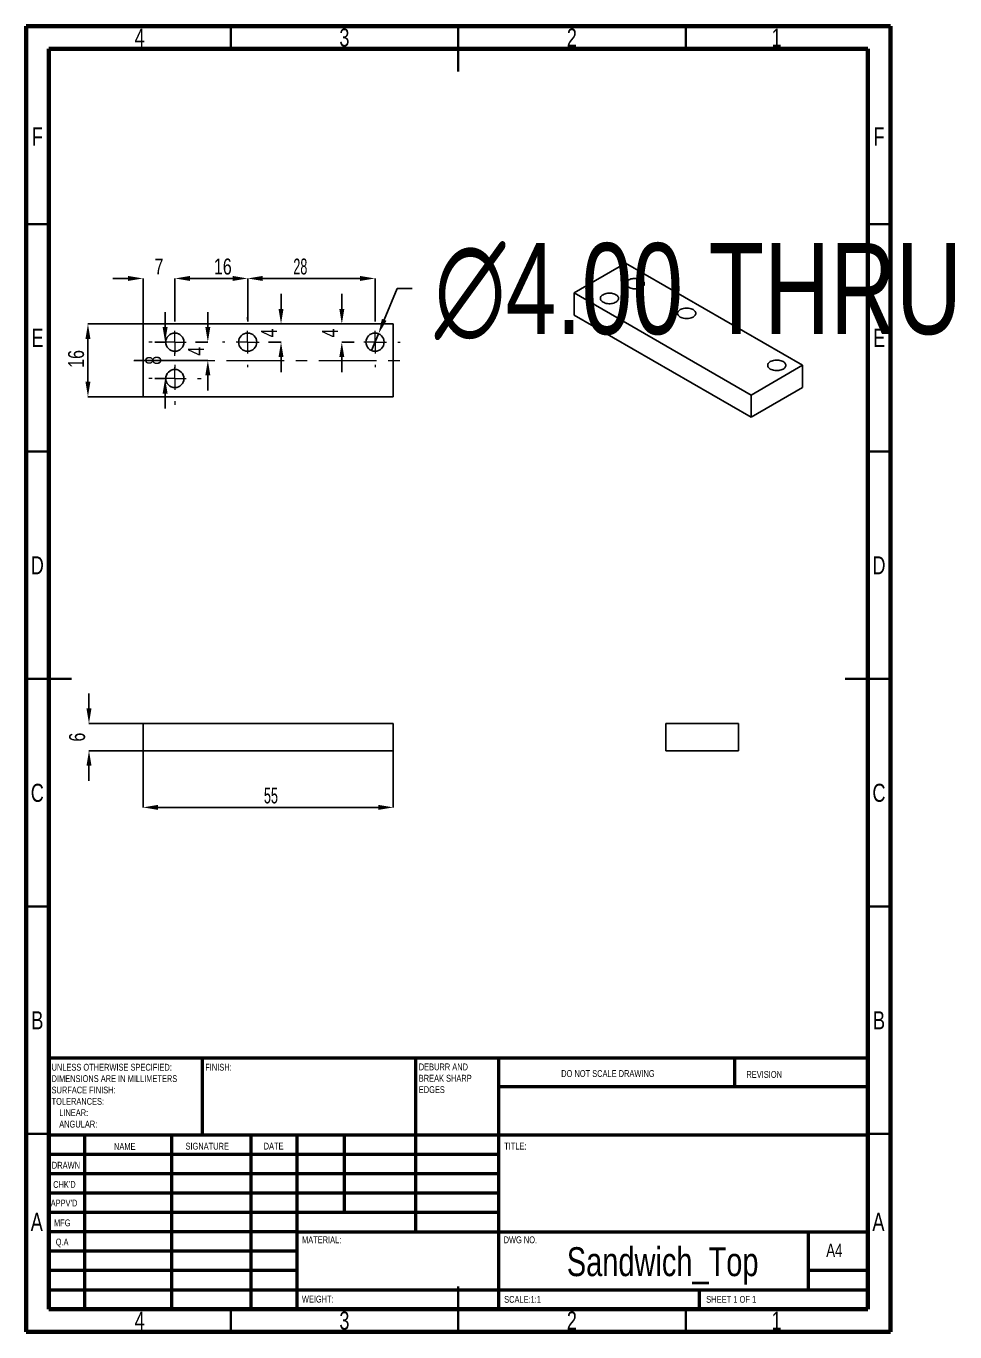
# Model space of a CAD drawing. Header units: inches. Extents: x 1517 to 7040, y -2638 to 1148.
# Drawn here: x 5467.1 to 5671.3, y 585.2 to 872.2 of the extents above; entities that cross this region are included whole.
import ezdxf

# ---------------------------------------------------------------- set-up
doc = ezdxf.new("R2010")
doc.units = ezdxf.units.IN
doc.header["$MEASUREMENT"] = 0
doc.linetypes.add('CENTERX2', pattern=[20.32, 12.7, -2.54, 2.54, -2.54])
doc.styles.add('SLDTEXTSTYLE0', font='TXT', dxfattribs={"width": 0.75})
doc.styles.add('SLDTEXTSTYLE1', font='TXT', dxfattribs={"width": 0.686449})
doc.styles.add('SLDTEXTSTYLE2', font='TXT', dxfattribs={"width": 0.6875})
doc.styles.add('SLDTEXTSTYLE3', font='TXT', dxfattribs={"width": 0.75})
doc.styles.add('SLDTEXTSTYLE8', font='TXT', dxfattribs={"width": 0.589474})
doc.dimstyles.new('SLDDIMSTYLE0', dxfattribs={"dimtxt": 3.5, "dimasz": 3.302, "dimexe": 0, "dimexo": 0.0625, "dimgap": 0.875, "dimtad": 1, "dimrnd": 1e-09, "dimzin": 12, "dimdsep": 46, "dimtxsty": 'SLDTEXTSTYLE3', "dimsah": 1, "dimcen": 0.09, "dimadec": 0, "dimazin": 3, "dimtfac": 1, "dimtofl": 0, "dimtmove": 0, "dimatfit": 3, "dimfxl": 0, "dimfrac": 2, "dimtolj": 1, "dimtzin": 12, "dimarcsym": 0})
doc.dimstyles.new('SLDDIMSTYLE1', dxfattribs={"dimtxt": 3.5, "dimasz": 3.302, "dimexe": 0, "dimexo": 0.0625, "dimgap": 0.875, "dimtad": 1, "dimrnd": 1e-09, "dimzin": 12, "dimdsep": 46, "dimtxsty": 'SLDTEXTSTYLE8', "dimsah": 1, "dimcen": 0.09, "dimadec": 0, "dimazin": 3, "dimtfac": 1, "dimtofl": 0, "dimtmove": 0, "dimatfit": 3, "dimfxl": 0, "dimfrac": 2, "dimtolj": 1, "dimtzin": 12, "dimarcsym": 0})
doc.dimstyles.new('SLDDIMSTYLE2', dxfattribs={"dimtxt": 20, "dimasz": 3.302, "dimexe": 0, "dimexo": 0.0625, "dimgap": 5, "dimtad": 0, "dimtih": 1, "dimtoh": 1, "dimrnd": 1e-09, "dimzin": 4, "dimdsep": 46, "dimtxsty": 'SLDTEXTSTYLE0', "dimblk1": 'NONE', "dimsah": 1, "dimcen": 0, "dimadec": 0, "dimazin": 1, "dimtfac": 1, "dimtmove": 0, "dimatfit": 3, "dimldrblk": 'NONE', "dimfxl": 0, "dimfrac": 2, "dimtolj": 1, "dimtzin": 12, "dimarcsym": 0})

# ---------------------------------------------------------------- blocks, each defined once
blk = doc.blocks.new('SW_NOTE_0')
at = {"color": 0, "linetype": 'Continuous', "lineweight": 0, "char_height": 1.5, "attachment_point": 1, "style": 'SLDTEXTSTYLE0'}
for s, insert in [('UNLESS OTHERWISE SPECIFIED:', (0, 1.93)), ('DIMENSIONS ARE IN MILLIMETERS', (0, -0.57)), ('TOLERANCES:', (0, -5.57)), ('SURFACE FINISH:', (0, -3.07)), ('LINEAR:', (1.69, -8.07)), ('ANGULAR:', (1.69, -10.57))]:
    blk.add_mtext(s, dxfattribs=dict(at, insert=insert))
blk = doc.blocks.new('SW_NOTE_0_1')
at = {"color": 0, "linetype": 'Continuous', "lineweight": 0, "char_height": 1.5, "attachment_point": 1, "style": 'SLDTEXTSTYLE0'}
for s, insert in [('DEBURR AND', (0, 1.93)), ('BREAK SHARP', (0, -0.57)), ('EDGES', (0, -3.07))]:
    blk.add_mtext(s, dxfattribs=dict(at, insert=insert))
blk = doc.blocks.new('*D664')
at = {"color": 0, "linetype": 'Continuous', "lineweight": -2, "transparency": 16777216}
for p, q in [((5480.93, 722.25), (5480.93, 725.56)), ((5492.74, 718.95), (5480.93, 718.95)), ((5492.74, 712.95), (5480.93, 712.95)), ((5480.93, 709.65), (5480.93, 706.35))]:
    blk.add_line(p, q, dxfattribs=at)
at = {"color": 0, "linetype": 'Continuous', "transparency": 16777216}
for points in [[(5480.38, 722.25), (5481.48, 722.25), (5480.93, 718.95)], [(5480.38, 709.65), (5481.48, 709.65), (5480.93, 712.95)]]:
    blk.add_solid(points, dxfattribs=at)
at = {"layer": 'Defpoints', "color": 0, "linetype": 'Continuous', "transparency": 16777216}
for p in [(5492.81, 718.95), (5480.93, 712.95), (5492.81, 712.95)]:
    blk.add_point(p, dxfattribs=at)
at = {"color": 0, "linetype": 'Continuous', "lineweight": 18, "transparency": 16777216, "insert": (5476.56, 715.95), "char_height": 3.5, "attachment_point": 2, "rotation": 90, "style": 'SLDTEXTSTYLE3'}
blk.add_mtext('\\A1;6', dxfattribs=at)
blk = doc.blocks.new('*D665')
at = {"color": 0, "linetype": 'Continuous', "lineweight": -2, "transparency": 16777216}
for p, q in [((5492.81, 712.89), (5492.81, 700.51)), ((5547.81, 712.89), (5547.81, 700.51)), ((5496.11, 700.51), (5544.5, 700.51))]:
    blk.add_line(p, q, dxfattribs=at)
at = {"color": 0, "linetype": 'Continuous', "transparency": 16777216}
for points in [[(5496.11, 701.06), (5496.11, 699.96), (5492.81, 700.51)], [(5544.5, 701.06), (5544.5, 699.96), (5547.81, 700.51)]]:
    blk.add_solid(points, dxfattribs=at)
at = {"layer": 'Defpoints', "color": 0, "linetype": 'Continuous', "transparency": 16777216}
for p in [(5492.81, 712.95), (5547.81, 712.95), (5547.81, 700.51)]:
    blk.add_point(p, dxfattribs=at)
at = {"color": 0, "linetype": 'Continuous', "lineweight": 18, "transparency": 16777216, "insert": (5520.92, 704.88), "char_height": 3.5, "attachment_point": 2, "style": 'SLDTEXTSTYLE8'}
blk.add_mtext('\\A1;55', dxfattribs=at)
blk = doc.blocks.new('*D666')
at = {"color": 0, "linetype": 'Continuous', "lineweight": -2, "transparency": 16777216}
for p, q in [((5492.74, 806.77), (5480.7, 806.77)), ((5480.7, 803.47), (5480.7, 794.07)), ((5492.74, 790.77), (5480.7, 790.77))]:
    blk.add_line(p, q, dxfattribs=at)
at = {"color": 0, "linetype": 'Continuous', "transparency": 16777216}
for points in [[(5480.15, 803.47), (5481.25, 803.47), (5480.7, 806.77)], [(5480.15, 794.07), (5481.25, 794.07), (5480.7, 790.77)]]:
    blk.add_solid(points, dxfattribs=at)
at = {"layer": 'Defpoints', "color": 0, "linetype": 'Continuous', "transparency": 16777216}
for p in [(5492.81, 806.77), (5480.7, 790.77), (5492.81, 790.77)]:
    blk.add_point(p, dxfattribs=at)
at = {"color": 0, "linetype": 'Continuous', "lineweight": 18, "transparency": 16777216, "insert": (5476.33, 799.08), "char_height": 3.5, "attachment_point": 2, "rotation": 90, "style": 'SLDTEXTSTYLE3'}
blk.add_mtext('\\A1;16', dxfattribs=at)
blk = doc.blocks.new('*D667')
at = {"color": 0, "linetype": 'Continuous', "lineweight": -2, "transparency": 16777216}
for p, q in [((5497.66, 806.07), (5497.66, 809.37)), ((5495.37, 802.77), (5497.66, 802.77)), ((5495.37, 794.77), (5497.66, 794.77)), ((5497.66, 791.47), (5497.66, 788.17))]:
    blk.add_line(p, q, dxfattribs=at)
at = {"color": 0, "linetype": 'Continuous', "transparency": 16777216}
for points in [[(5497.11, 806.07), (5498.21, 806.07), (5497.66, 802.77)], [(5497.11, 791.47), (5498.21, 791.47), (5497.66, 794.77)]]:
    blk.add_solid(points, dxfattribs=at)
at = {"layer": 'Defpoints', "color": 0, "linetype": 'Continuous', "transparency": 16777216}
for p in [(5495.31, 802.77), (5495.31, 794.77), (5497.66, 794.77)]:
    blk.add_point(p, dxfattribs=at)
at = {"color": 0, "linetype": 'Continuous', "lineweight": 18, "transparency": 16777216, "insert": (5493.29, 798.77), "char_height": 3.5, "attachment_point": 2, "rotation": 90, "style": 'SLDTEXTSTYLE3'}
blk.add_mtext('\\A1;8', dxfattribs=at)
blk = doc.blocks.new('*D668')
at = {"color": 0, "linetype": 'Continuous', "lineweight": -2, "transparency": 16777216}
for p, q in [((5507.05, 806.07), (5507.05, 809.37)), ((5504.37, 802.77), (5507.05, 802.77)), ((5490.87, 798.77), (5507.05, 798.77)), ((5507.05, 795.47), (5507.05, 792.17))]:
    blk.add_line(p, q, dxfattribs=at)
at = {"color": 0, "linetype": 'Continuous', "transparency": 16777216}
for points in [[(5506.5, 806.07), (5507.6, 806.07), (5507.05, 802.77)], [(5506.5, 795.47), (5507.6, 795.47), (5507.05, 798.77)]]:
    blk.add_solid(points, dxfattribs=at)
at = {"layer": 'Defpoints', "color": 0, "linetype": 'Continuous', "transparency": 16777216}
for p in [(5504.31, 802.77), (5490.81, 798.77), (5507.05, 798.77)]:
    blk.add_point(p, dxfattribs=at)
at = {"color": 0, "linetype": 'Continuous', "lineweight": 18, "transparency": 16777216, "insert": (5502.68, 800.77), "char_height": 3.5, "attachment_point": 2, "rotation": 90, "style": 'SLDTEXTSTYLE3'}
blk.add_mtext('\\A1;4', dxfattribs=at)
blk = doc.blocks.new('*D669')
at = {"color": 0, "linetype": 'Continuous', "lineweight": -2, "transparency": 16777216}
for p, q in [((5489.5, 816.77), (5486.2, 816.77)), ((5492.81, 806.83), (5492.81, 816.77)), ((5499.81, 807.33), (5499.81, 816.77)), ((5503.11, 816.77), (5506.41, 816.77))]:
    blk.add_line(p, q, dxfattribs=at)
at = {"color": 0, "linetype": 'Continuous', "transparency": 16777216}
for points in [[(5489.5, 817.32), (5489.5, 816.22), (5492.81, 816.77)], [(5503.11, 817.32), (5503.11, 816.22), (5499.81, 816.77)]]:
    blk.add_solid(points, dxfattribs=at)
at = {"layer": 'Defpoints', "color": 0, "linetype": 'Continuous', "transparency": 16777216}
for p in [(5499.81, 816.77), (5492.81, 806.77), (5499.81, 807.27)]:
    blk.add_point(p, dxfattribs=at)
at = {"color": 0, "linetype": 'Continuous', "lineweight": 18, "transparency": 16777216, "insert": (5496.31, 821.14), "char_height": 3.5, "attachment_point": 2, "style": 'SLDTEXTSTYLE3'}
blk.add_mtext('\\A1;7', dxfattribs=at)
blk = doc.blocks.new('*D670')
at = {"color": 0, "linetype": 'Continuous', "lineweight": -2, "transparency": 16777216}
for p, q in [((5499.81, 807.33), (5499.81, 816.77)), ((5503.11, 816.77), (5512.5, 816.77)), ((5515.81, 807.33), (5515.81, 816.77))]:
    blk.add_line(p, q, dxfattribs=at)
at = {"color": 0, "linetype": 'Continuous', "transparency": 16777216}
for points in [[(5503.11, 817.32), (5503.11, 816.22), (5499.81, 816.77)], [(5512.5, 817.32), (5512.5, 816.22), (5515.81, 816.77)]]:
    blk.add_solid(points, dxfattribs=at)
at = {"layer": 'Defpoints', "color": 0, "linetype": 'Continuous', "transparency": 16777216}
for p in [(5515.81, 816.77), (5499.81, 807.27), (5515.81, 807.27)]:
    blk.add_point(p, dxfattribs=at)
at = {"color": 0, "linetype": 'Continuous', "lineweight": 18, "transparency": 16777216, "insert": (5510.35, 821.14), "char_height": 3.5, "attachment_point": 2, "style": 'SLDTEXTSTYLE3'}
blk.add_mtext('\\A1;16', dxfattribs=at)
blk = doc.blocks.new('*D671')
at = {"color": 0, "linetype": 'Continuous', "lineweight": -2, "transparency": 16777216}
for p, q in [((5515.81, 807.33), (5515.81, 816.77)), ((5519.11, 816.77), (5540.5, 816.77)), ((5543.81, 807.33), (5543.81, 816.77))]:
    blk.add_line(p, q, dxfattribs=at)
at = {"color": 0, "linetype": 'Continuous', "transparency": 16777216}
for points in [[(5519.11, 817.32), (5519.11, 816.22), (5515.81, 816.77)], [(5540.5, 817.32), (5540.5, 816.22), (5543.81, 816.77)]]:
    blk.add_solid(points, dxfattribs=at)
at = {"layer": 'Defpoints', "color": 0, "linetype": 'Continuous', "transparency": 16777216}
for p in [(5543.81, 816.77), (5515.81, 807.27), (5543.81, 807.27)]:
    blk.add_point(p, dxfattribs=at)
at = {"color": 0, "linetype": 'Continuous', "lineweight": 18, "transparency": 16777216, "insert": (5527.38, 821.14), "char_height": 3.5, "attachment_point": 2, "style": 'SLDTEXTSTYLE8'}
blk.add_mtext('\\A1;28', dxfattribs=at)
blk = doc.blocks.new('*D672')
at = {"color": 0, "linetype": 'Continuous', "lineweight": -2, "transparency": 16777216}
for p, q in [((5523.14, 810.07), (5523.14, 813.37)), ((5547.74, 806.77), (5523.14, 806.77)), ((5520.37, 802.77), (5523.14, 802.77)), ((5523.14, 799.47), (5523.14, 796.17))]:
    blk.add_line(p, q, dxfattribs=at)
at = {"color": 0, "linetype": 'Continuous', "transparency": 16777216}
for points in [[(5522.59, 810.07), (5523.69, 810.07), (5523.14, 806.77)], [(5522.59, 799.47), (5523.69, 799.47), (5523.14, 802.77)]]:
    blk.add_solid(points, dxfattribs=at)
at = {"layer": 'Defpoints', "color": 0, "linetype": 'Continuous', "transparency": 16777216}
for p in [(5523.14, 806.77), (5547.81, 806.77), (5520.31, 802.77)]:
    blk.add_point(p, dxfattribs=at)
at = {"color": 0, "linetype": 'Continuous', "lineweight": 18, "transparency": 16777216, "insert": (5518.76, 804.77), "char_height": 3.5, "attachment_point": 2, "rotation": 90, "style": 'SLDTEXTSTYLE3'}
blk.add_mtext('\\A1;4', dxfattribs=at)
blk = doc.blocks.new('*D673')
at = {"color": 0, "linetype": 'Continuous', "lineweight": -2, "transparency": 16777216}
for p, q in [((5536.5, 810.07), (5536.5, 813.37)), ((5547.74, 806.77), (5536.5, 806.77)), ((5539.24, 802.77), (5536.5, 802.77)), ((5536.5, 799.47), (5536.5, 796.17))]:
    blk.add_line(p, q, dxfattribs=at)
at = {"color": 0, "linetype": 'Continuous', "transparency": 16777216}
for points in [[(5535.95, 810.07), (5537.05, 810.07), (5536.5, 806.77)], [(5535.95, 799.47), (5537.05, 799.47), (5536.5, 802.77)]]:
    blk.add_solid(points, dxfattribs=at)
at = {"layer": 'Defpoints', "color": 0, "linetype": 'Continuous', "transparency": 16777216}
for p in [(5536.5, 806.77), (5547.81, 806.77), (5539.31, 802.77)]:
    blk.add_point(p, dxfattribs=at)
at = {"color": 0, "linetype": 'Continuous', "lineweight": 18, "transparency": 16777216, "insert": (5532.13, 804.77), "char_height": 3.5, "attachment_point": 2, "rotation": 90, "style": 'SLDTEXTSTYLE3'}
blk.add_mtext('\\A1;4', dxfattribs=at)
blk = doc.blocks.new('*D674')
at = {"color": 0, "linetype": 'Continuous', "lineweight": -2, "transparency": 16777216}
for p, q in [((5548.63, 814.53), (5545.82, 807.67)), ((5551.93, 814.53), (5548.63, 814.53)), ((5543.05, 800.92), (5544.57, 804.62))]:
    blk.add_line(p, q, dxfattribs=at)
at = {"color": 0, "linetype": 'Continuous', "transparency": 16777216}
blk.add_solid([(5545.31, 807.88), (5546.33, 807.47), (5544.57, 804.62)], dxfattribs=at)
at = {"layer": 'Defpoints', "color": 0, "linetype": 'Continuous', "transparency": 16777216}
for p in [(5544.57, 804.62), (5543.05, 800.92)]:
    blk.add_point(p, dxfattribs=at)
at = {"color": 0, "linetype": 'Continuous', "lineweight": 18, "transparency": 16777216, "insert": (5556.93, 824.53), "char_height": 20, "attachment_point": 1, "style": 'SLDTEXTSTYLE0'}
blk.add_mtext('\\A1;∅4.00 THRU', dxfattribs=at)
blk = doc.blocks.new('_None')
blk = doc.blocks.new('SW_CENTERMARKSYMBOL_0')
at = {"color": 0, "linetype": 'Continuous', "lineweight": 18}
for p, q in [((0, 5), (0, 5.5)), ((-5, 0), (-5.5, 0)), ((0, 0), (-2.5, 0)), ((0, 0), (0, 2.5)), ((0, 0), (0, -2.5)), ((0, 0), (2.5, 0)), ((5, 0), (5.5, 0)), ((0, -5), (0, -5.5))]:
    blk.add_line(p, q, dxfattribs=at)
blk = doc.blocks.new('SW_CENTERMARKSYMBOL_1')
at = {"color": 0, "linetype": 'Continuous', "lineweight": 18}
for p, q in [((0, 5), (0, 5.5)), ((-5, 0), (-5.5, 0)), ((0, 0), (-2.5, 0)), ((0, 0), (0, 2.5)), ((0, 0), (0, -2.5)), ((0, 0), (2.5, 0)), ((5, 0), (5.5, 0)), ((0, -5), (0, -5.5))]:
    blk.add_line(p, q, dxfattribs=at)
blk = doc.blocks.new('SW_CENTERMARKSYMBOL_2')
at = {"color": 0, "linetype": 'Continuous', "lineweight": 18}
for p, q in [((0, 5), (0, 5.75)), ((-5, 0), (-5.75, 0)), ((0, 0), (-2.5, 0)), ((0, 0), (0, 2.5)), ((0, 0), (0, -2.5)), ((0, 0), (2.5, 0)), ((5, 0), (5.75, 0)), ((0, -5), (0, -5.75))]:
    blk.add_line(p, q, dxfattribs=at)
blk = doc.blocks.new('SW_CENTERMARKSYMBOL_3')
at = {"color": 0, "linetype": 'Continuous', "lineweight": 18}
for p, q in [((0, 5), (0, 5.75)), ((-5, 0), (-5.75, 0)), ((0, 0), (-2.5, 0)), ((0, 0), (0, 2.5)), ((0, 0), (0, -2.5)), ((0, 0), (2.5, 0)), ((5, 0), (5.75, 0)), ((0, -5), (0, -5.75))]:
    blk.add_line(p, q, dxfattribs=at)

msp = doc.modelspace()

# ---------------------------------------------------------------- linework, layer by layer
at = {"color": 7, "linetype": 'Continuous', "lineweight": 70}
for p, q in [((5467.109, 585.231), (5467.109, 872.231)), ((5467.109, 872.231), (5657.109, 872.231)), ((5657.109, 872.231), (5657.109, 585.231)), ((5472.109, 590.231), (5472.109, 867.231)), ((5472.109, 867.231), (5652.109, 867.231)), ((5652.109, 867.231), (5652.109, 590.231)), ((5652.109, 590.231), (5472.109, 590.231)), ((5657.109, 585.231), (5467.109, 585.231))]:
    msp.add_line(p, q, dxfattribs=at)
at = {"color": 7, "linetype": 'Continuous', "lineweight": 35}
for p, q in [((5512.109, 867.231), (5512.109, 872.231)), ((5562.109, 872.231), (5562.109, 862.231)), ((5562.109, 867.231), (5562.109, 872.231)), ((5612.109, 867.231), (5612.109, 872.231)), ((5472.109, 828.731), (5467.109, 828.731)), ((5652.109, 828.731), (5657.109, 828.731)), ((5472.109, 778.731), (5467.109, 778.731)), ((5652.109, 778.731), (5657.109, 778.731)), ((5467.109, 728.731), (5477.109, 728.731)), ((5472.109, 728.731), (5467.109, 728.731)), ((5657.109, 728.731), (5647.109, 728.731)), ((5652.109, 728.731), (5657.109, 728.731)), ((5472.109, 678.731), (5467.109, 678.731)), ((5652.109, 678.731), (5657.109, 678.731)), ((5472.109, 628.731), (5467.109, 628.731)), ((5652.109, 628.731), (5657.109, 628.731)), ((5562.109, 585.231), (5562.109, 595.231)), ((5512.109, 590.231), (5512.109, 585.231)), ((5562.109, 590.231), (5562.109, 585.231)), ((5612.109, 590.231), (5612.109, 585.231))]:
    msp.add_line(p, q, dxfattribs=at)
at = {"color": 7, "linetype": 'Continuous', "lineweight": 25}
for p, q in [((5598.865, 820.129), (5587.551, 813.598)), ((5637.756, 797.678), (5598.865, 820.129)), ((5587.551, 813.598), (5626.442, 791.146)), ((5587.551, 813.598), (5587.551, 808.698)), ((5547.806, 806.769), (5492.806, 806.769)), ((5492.806, 806.769), (5492.806, 790.769)), ((5547.806, 790.769), (5547.806, 806.769)), ((5587.551, 808.698), (5626.442, 786.247)), ((5626.442, 791.146), (5637.756, 797.678)), ((5637.756, 797.678), (5637.756, 792.778)), ((5626.442, 786.247), (5637.756, 792.778)), ((5492.806, 790.769), (5547.806, 790.769)), ((5626.442, 791.146), (5626.442, 786.247)), ((5492.806, 718.952), (5492.806, 712.952)), ((5492.806, 718.952), (5547.806, 718.952)), ((5547.806, 718.952), (5547.806, 712.952)), ((5607.72, 718.952), (5607.72, 712.952)), ((5607.72, 718.952), (5623.72, 718.952)), ((5623.72, 718.952), (5623.72, 712.952)), ((5492.806, 712.952), (5547.806, 712.952)), ((5607.72, 712.952), (5623.72, 712.952))]:
    msp.add_line(p, q, dxfattribs=at)
at = {"color": 7, "linetype": 'CENTERX2', "lineweight": 18}
msp.add_line((5490.806, 798.769), (5549.806, 798.769), dxfattribs=at)
at = {"color": 7, "linetype": 'Continuous', "lineweight": 50}
for p, q in [((5472.109, 645.481), (5652.109, 645.481)), ((5472.109, 645.481), (5472.109, 590.231)), ((5505.909, 628.481), (5505.909, 645.481)), ((5552.709, 645.481), (5552.709, 607.231)), ((5570.909, 645.481), (5570.909, 590.231)), ((5622.909, 639.106), (5622.909, 645.481)), ((5652.109, 639.106), (5570.909, 639.106)), ((5652.109, 628.481), (5472.109, 628.481)), ((5479.909, 628.481), (5479.909, 590.231)), ((5499.1, 628.481), (5499.1, 590.231)), ((5516.508, 628.481), (5516.508, 590.231)), ((5526.709, 590.231), (5526.709, 628.481)), ((5537.109, 611.481), (5537.109, 628.481)), ((5570.909, 624.231), (5472.109, 624.231)), ((5570.909, 619.981), (5472.109, 619.981)), ((5570.909, 615.731), (5472.109, 615.731)), ((5570.909, 611.481), (5472.109, 611.481)), ((5526.709, 607.231), (5472.109, 607.231)), ((5526.709, 607.231), (5652.109, 607.231)), ((5639.109, 594.481), (5639.109, 607.231)), ((5526.709, 602.981), (5472.109, 602.981)), ((5526.709, 598.731), (5472.109, 598.731)), ((5652.109, 598.731), (5639.109, 598.731)), ((5472.109, 594.481), (5652.109, 594.481)), ((5615.109, 590.231), (5615.109, 594.481))]:
    msp.add_line(p, q, dxfattribs=at)
at = {"color": 7, "linetype": 'Continuous', "lineweight": 25, "flags": 128}
for points in [[(5599.572, 814.822), (5599.788, 814.714), (5600.028, 814.625), (5600.287, 814.557), (5600.561, 814.511), (5600.844, 814.487), (5601.129, 814.487), (5601.411, 814.511), (5601.685, 814.557), (5601.945, 814.625), (5602.185, 814.714), (5602.4, 814.822), (5602.587, 814.947), (5602.742, 815.085), (5602.86, 815.235), (5602.941, 815.393), (5602.981, 815.556), (5602.981, 815.721), (5602.941, 815.884), (5602.86, 816.042), (5602.742, 816.192), (5602.587, 816.331), (5602.4, 816.455), (5602.185, 816.563), (5601.945, 816.652), (5601.685, 816.721), (5601.411, 816.767), (5601.129, 816.79), (5600.844, 816.79), (5600.561, 816.767), (5600.287, 816.721), (5600.028, 816.652), (5599.788, 816.563), (5599.572, 816.455), (5599.385, 816.331), (5599.231, 816.192), (5599.112, 816.042), (5599.032, 815.884), (5598.991, 815.721), (5598.991, 815.556), (5599.032, 815.393), (5599.112, 815.235), (5599.231, 815.085), (5599.385, 814.947), (5599.572, 814.822)], [(5593.915, 811.557), (5594.131, 811.449), (5594.371, 811.36), (5594.63, 811.291), (5594.904, 811.245), (5595.187, 811.221), (5595.472, 811.221), (5595.755, 811.245), (5596.028, 811.291), (5596.288, 811.36), (5596.528, 811.449), (5596.744, 811.557), (5596.93, 811.681), (5597.085, 811.82), (5597.203, 811.97), (5597.284, 812.128), (5597.324, 812.291), (5597.324, 812.455), (5597.284, 812.619), (5597.203, 812.777), (5597.085, 812.926), (5596.93, 813.065), (5596.744, 813.189), (5596.528, 813.297), (5596.288, 813.386), (5596.028, 813.455), (5595.755, 813.501), (5595.472, 813.525), (5595.187, 813.525), (5594.904, 813.501), (5594.63, 813.455), (5594.371, 813.386), (5594.131, 813.297), (5593.915, 813.189), (5593.728, 813.065), (5593.574, 812.926), (5593.455, 812.777), (5593.375, 812.619), (5593.334, 812.455), (5593.334, 812.291), (5593.375, 812.128), (5593.455, 811.97), (5593.574, 811.82), (5593.728, 811.681), (5593.915, 811.557)], [(5610.886, 808.291), (5611.101, 808.183), (5611.341, 808.094), (5611.601, 808.026), (5611.875, 807.979), (5612.157, 807.956), (5612.443, 807.956), (5612.725, 807.979), (5612.999, 808.026), (5613.258, 808.094), (5613.499, 808.183), (5613.714, 808.291), (5613.901, 808.416), (5614.055, 808.554), (5614.174, 808.704), (5614.254, 808.862), (5614.295, 809.025), (5614.295, 809.19), (5614.254, 809.353), (5614.174, 809.511), (5614.055, 809.661), (5613.901, 809.799), (5613.714, 809.924), (5613.499, 810.032), (5613.258, 810.121), (5612.999, 810.189), (5612.725, 810.236), (5612.443, 810.259), (5612.157, 810.259), (5611.875, 810.236), (5611.601, 810.189), (5611.341, 810.121), (5611.101, 810.032), (5610.886, 809.924), (5610.699, 809.799), (5610.545, 809.661), (5610.426, 809.511), (5610.346, 809.353), (5610.305, 809.19), (5610.305, 809.025), (5610.346, 808.862), (5610.426, 808.704), (5610.545, 808.554), (5610.699, 808.416), (5610.886, 808.291)], [(5630.685, 796.861), (5630.9, 796.753), (5631.14, 796.664), (5631.4, 796.596), (5631.674, 796.55), (5631.956, 796.526), (5632.242, 796.526), (5632.524, 796.55), (5632.798, 796.596), (5633.057, 796.664), (5633.297, 796.753), (5633.513, 796.861), (5633.7, 796.986), (5633.854, 797.124), (5633.973, 797.274), (5634.053, 797.432), (5634.094, 797.595), (5634.094, 797.76), (5634.053, 797.923), (5633.973, 798.081), (5633.854, 798.231), (5633.7, 798.37), (5633.513, 798.494), (5633.297, 798.602), (5633.057, 798.691), (5632.798, 798.76), (5632.524, 798.806), (5632.242, 798.829), (5631.956, 798.829), (5631.674, 798.806), (5631.4, 798.76), (5631.14, 798.691), (5630.9, 798.602), (5630.685, 798.494), (5630.498, 798.37), (5630.344, 798.231), (5630.225, 798.081), (5630.145, 797.923), (5630.104, 797.76), (5630.104, 797.595), (5630.145, 797.432), (5630.225, 797.274), (5630.344, 797.124), (5630.498, 796.986), (5630.685, 796.861)]]:
    msp.add_lwpolyline(points, dxfattribs=at)
at = {"color": 7, "linetype": 'Continuous', "lineweight": 25}
for centre in [(5499.806, 802.769), (5515.806, 802.769), (5543.806, 802.769), (5499.806, 794.769)]:
    msp.add_circle(centre, 2, dxfattribs=at)

# ---------------------------------------------------------------- block references
at = {"color": 7, "linetype": 'Continuous', "lineweight": 0}
for name, p in [('SW_CENTERMARKSYMBOL_2', (5499.806, 802.769)), ('SW_CENTERMARKSYMBOL_0', (5515.806, 802.769)), ('SW_CENTERMARKSYMBOL_1', (5543.806, 802.769)), ('SW_CENTERMARKSYMBOL_3', (5499.806, 794.769)), ('SW_NOTE_0', (5472.702, 642.218)), ('SW_NOTE_0_1', (5553.418, 642.3))]:
    msp.add_blockref(name, p, dxfattribs=at)

# ---------------------------------------------------------------- texts
for s, insert, char_height, attachment_point, style in [('4', (5492.069, 871.705), 3.969, 2, 'SLDTEXTSTYLE0'), ('3', (5537.069, 871.705), 3.969, 2, 'SLDTEXTSTYLE0'), ('2', (5587.069, 871.705), 3.969, 2, 'SLDTEXTSTYLE0'), ('1', (5632.069, 871.705), 3.969, 2, 'SLDTEXTSTYLE0'), ('F', (5469.567, 849.955), 3.969, 2, 'SLDTEXTSTYLE0'), ('F', (5654.567, 849.955), 3.969, 2, 'SLDTEXTSTYLE0'), ('E', (5469.617, 805.705), 3.969, 2, 'SLDTEXTSTYLE0'), ('E', (5654.617, 805.705), 3.969, 2, 'SLDTEXTSTYLE0'), ('D', (5469.562, 755.705), 3.969, 2, 'SLDTEXTSTYLE0'), ('D', (5654.562, 755.705), 3.969, 2, 'SLDTEXTSTYLE0'), ('C', (5469.567, 705.705), 3.969, 2, 'SLDTEXTSTYLE0'), ('C', (5654.567, 705.705), 3.969, 2, 'SLDTEXTSTYLE0'), ('B', (5469.579, 655.705), 3.969, 2, 'SLDTEXTSTYLE0'), ('B', (5654.579, 655.705), 3.969, 2, 'SLDTEXTSTYLE0'), ('FINISH:', (5506.48, 644.15), 1.5, 1, 'SLDTEXTSTYLE0'), ('DO NOT SCALE DRAWING', (5584.723, 642.764), 1.5, 1, 'SLDTEXTSTYLE0'), ('REVISION', (5625.436, 642.566), 1.5, 1, 'SLDTEXTSTYLE0'), ('NAME', (5486.431, 626.732), 1.5, 1, 'SLDTEXTSTYLE0'), ('SIGNATURE', (5502.142, 626.793), 1.5, 1, 'SLDTEXTSTYLE0'), ('DATE', (5519.324, 626.807), 1.5, 1, 'SLDTEXTSTYLE0'), ('TITLE:', (5572.199, 626.807), 1.5, 1, 'SLDTEXTSTYLE0'), ('DRAWN', (5472.752, 622.616), 1.5, 1, 'SLDTEXTSTYLE1'), ("CHK'D", (5473.048, 618.393), 1.5, 1, 'SLDTEXTSTYLE0'), ("APPV'D", (5472.511, 614.297), 1.5, 1, 'SLDTEXTSTYLE0'), ('A', (5469.449, 611.399), 3.969, 2, 'SLDTEXTSTYLE0'), ('A', (5654.449, 611.399), 3.969, 2, 'SLDTEXTSTYLE0'), ('MFG', (5473.233, 609.947), 1.5, 1, 'SLDTEXTSTYLE0'), ('Q.A', (5473.618, 605.736), 1.5, 1, 'SLDTEXTSTYLE0'), ('MATERIAL:', (5527.755, 606.217), 1.5, 1, 'SLDTEXTSTYLE0'), ('DWG NO.', (5572.062, 606.217), 1.5, 1, 'SLDTEXTSTYLE0'), ('Sandwich_Top', (5607.024, 603.838), 6.35, 2, 'SLDTEXTSTYLE0'), ('A4', (5642.98, 604.637), 2.9104, 1, 'SLDTEXTSTYLE0'), ('WEIGHT:', (5527.727, 593.18), 1.4986, 1, 'SLDTEXTSTYLE0'), ('SCALE:1:1', (5572.183, 593.131), 1.5, 1, 'SLDTEXTSTYLE0'), ('SHEET 1 OF 1', (5616.587, 593.131), 1.5, 1, 'SLDTEXTSTYLE2'), ('4', (5492.069, 589.705), 3.969, 2, 'SLDTEXTSTYLE0'), ('3', (5537.069, 589.705), 3.969, 2, 'SLDTEXTSTYLE0'), ('2', (5587.069, 589.705), 3.969, 2, 'SLDTEXTSTYLE0'), ('1', (5632.069, 589.705), 3.969, 2, 'SLDTEXTSTYLE0')]:
    msp.add_mtext(s, dxfattribs=dict(at, insert=insert, char_height=char_height, attachment_point=attachment_point, style=style))

# ---------------------------------------------------------------- dimensions: what is measured, and where the dimension line sits
at = {"color": 7, "linetype": 'Continuous', "lineweight": 18}
dim = msp.add_diameter_dim_2p(p1=(5543.047, 800.919), p2=(5544.565, 804.619), text='<> THRU', dimstyle='SLDDIMSTYLE2', dxfattribs=at)
dim.commit()
dim.dimension.update_dxf_attribs({"geometry": '*D674', "text_midpoint": (5621.933, 814.527), "dimtype": 163})
for base, p1, p2, dimstyle, picture, middle in [((5499.806, 816.769), (5492.806, 806.769), (5499.806, 807.269), 'SLDDIMSTYLE0', '*D669', (5496.306, 816.769)), ((5515.806, 816.769), (5499.806, 807.269), (5515.806, 807.269), 'SLDDIMSTYLE0', '*D670', (5510.352, 816.769)), ((5543.806, 816.769), (5515.806, 807.269), (5543.806, 807.269), 'SLDDIMSTYLE1', '*D671', (5527.378, 816.769)), ((5547.806, 700.51), (5492.806, 712.952), (5547.806, 712.952), 'SLDDIMSTYLE1', '*D665', (5520.923, 700.51))]:
    dim = msp.add_linear_dim(base=base, p1=p1, p2=p2, dimstyle=dimstyle, dxfattribs=at)
    dim.commit()
    dim.dimension.update_dxf_attribs({"geometry": picture, "text_midpoint": middle, "dimtype": 160})
for base, p1, p2, picture, middle in [((5523.139, 806.769), (5520.306, 802.769), (5547.806, 806.769), '*D672', (5523.139, 804.769)), ((5536.502, 806.769), (5539.306, 802.769), (5547.806, 806.769), '*D673', (5536.502, 804.769)), ((5507.053, 798.769), (5504.306, 802.769), (5490.806, 798.769), '*D668', (5507.053, 800.769)), ((5497.663, 794.769), (5495.306, 802.769), (5495.306, 794.769), '*D667', (5497.663, 798.769)), ((5480.705, 790.769), (5492.806, 806.769), (5492.806, 790.769), '*D666', (5480.705, 799.084)), ((5480.932, 712.952), (5492.806, 718.952), (5492.806, 712.952), '*D664', (5480.932, 715.952))]:
    dim = msp.add_linear_dim(base=base, p1=p1, p2=p2, angle=90, dimstyle='SLDDIMSTYLE0', dxfattribs=at)
    dim.commit()
    dim.dimension.update_dxf_attribs({"geometry": picture, "text_midpoint": middle, "dimtype": 160})

doc.saveas('drawing.dxf')
